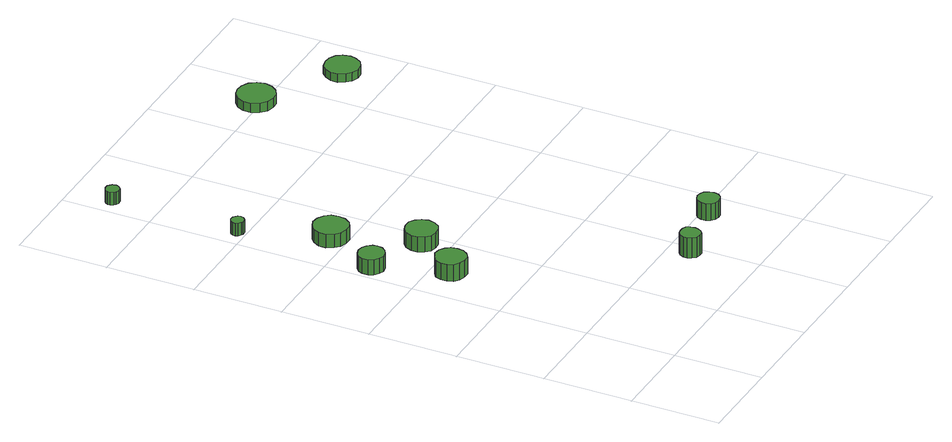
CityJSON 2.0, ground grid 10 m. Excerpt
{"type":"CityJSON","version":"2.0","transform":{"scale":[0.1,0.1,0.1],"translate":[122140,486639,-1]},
"CityObjects":{
"tree1":{"type":"SolitaryVegetationObject","attributes":{"function":"something"},"geometry":[{"type":"MultiSurface","lod":"1","boundaries":[[[0,1,2,3,4,5,6,7,8,9,10,11,12,13,14]],[[15,16,17,18,19,20,21,22,23,24,25,26,27,28,29]],[[0,29,28,1]],[[1,28,27,2]],[[2,27,26,3]],[[3,26,25,4]],[[4,25,24,5]],[[5,24,23,6]],[[6,23,22,7]],[[7,22,21,8]],[[8,21,20,9]],[[9,20,19,10]],[[10,19,18,11]],[[11,18,17,12]],[[12,17,16,13]],[[13,16,15,14]],[[14,15,29,0]]]}]},
"tree2":{"type":"SolitaryVegetationObject","attributes":{"function":"something"},"geometry":[{"type":"MultiSurface","lod":"1","boundaries":[[[30,31,32,33,34,35,36,37,38,39,40,41,42,43,44]],[[45,46,47,48,49,50,51,52,53,54,55,56,57,58,59]],[[30,59,58,31]],[[31,58,57,32]],[[32,57,56,33]],[[33,56,55,34]],[[34,55,54,35]],[[35,54,53,36]],[[36,53,52,37]],[[37,52,51,38]],[[38,51,50,39]],[[39,50,49,40]],[[40,49,48,41]],[[41,48,47,42]],[[42,47,46,43]],[[43,46,45,44]],[[44,45,59,30]]]}]},
"tree3":{"type":"SolitaryVegetationObject","attributes":{"function":"something"},"geometry":[{"type":"MultiSurface","lod":"1","boundaries":[[[60,61,62,63,64,65,66,67,68,69,70,71,72,73,74]],[[75,76,77,78,79,80,81,82,83,84,85,86,87,88,89]],[[60,89,88,61]],[[61,88,87,62]],[[62,87,86,63]],[[63,86,85,64]],[[64,85,84,65]],[[65,84,83,66]],[[66,83,82,67]],[[67,82,81,68]],[[68,81,80,69]],[[69,80,79,70]],[[70,79,78,71]],[[71,78,77,72]],[[72,77,76,73]],[[73,76,75,74]],[[74,75,89,60]]]}]},
"tree4":{"type":"SolitaryVegetationObject","attributes":{"function":"something"},"geometry":[{"type":"MultiSurface","lod":"1","boundaries":[[[90,91,92,93,94,95,96,97,98,99,100,101,102,103,104]],[[105,106,107,108,109,110,111,112,113,114,115,116,117,118,119]],[[90,119,118,91]],[[91,118,117,92]],[[92,117,116,93]],[[93,116,115,94]],[[94,115,114,95]],[[95,114,113,96]],[[96,113,112,97]],[[97,112,111,98]],[[98,111,110,99]],[[99,110,109,100]],[[100,109,108,101]],[[101,108,107,102]],[[102,107,106,103]],[[103,106,105,104]],[[104,105,119,90]]]}]},
"tree5":{"type":"SolitaryVegetationObject","attributes":{"function":"something"},"geometry":[{"type":"MultiSurface","lod":"1","boundaries":[[[120,121,122,123,124,125,126,127,128,129,130,131,132,133,134]],[[135,136,137,138,139,140,141,142,143,144,145,146,147,148,149]],[[120,149,148,121]],[[121,148,147,122]],[[122,147,146,123]],[[123,146,145,124]],[[124,145,144,125]],[[125,144,143,126]],[[126,143,142,127]],[[127,142,141,128]],[[128,141,140,129]],[[129,140,139,130]],[[130,139,138,131]],[[131,138,137,132]],[[132,137,136,133]],[[133,136,135,134]],[[134,135,149,120]]]}]},
"tree6":{"type":"SolitaryVegetationObject","attributes":{"function":"something"},"geometry":[{"type":"MultiSurface","lod":"1","boundaries":[[[150,151,152,153,154,155,156,157,158,159,160,161,162,163,164]],[[165,166,167,168,169,170,171,172,173,174,175,176,177,178,179]],[[150,179,178,151]],[[151,178,177,152]],[[152,177,176,153]],[[153,176,175,154]],[[154,175,174,155]],[[155,174,173,156]],[[156,173,172,157]],[[157,172,171,158]],[[158,171,170,159]],[[159,170,169,160]],[[160,169,168,161]],[[161,168,167,162]],[[162,167,166,163]],[[163,166,165,164]],[[164,165,179,150]]]}]},
"tree7":{"type":"SolitaryVegetationObject","attributes":{"function":"something"},"geometry":[{"type":"MultiSurface","lod":"1","boundaries":[[[180,181,182,183,184,185,186,187,188,189,190,191,192,193,194]],[[195,196,197,198,199,200,201,202,203,204,205,206,207,208,209]],[[180,209,208,181]],[[181,208,207,182]],[[182,207,206,183]],[[183,206,205,184]],[[184,205,204,185]],[[185,204,203,186]],[[186,203,202,187]],[[187,202,201,188]],[[188,201,200,189]],[[189,200,199,190]],[[190,199,198,191]],[[191,198,197,192]],[[192,197,196,193]],[[193,196,195,194]],[[194,195,209,180]]]}]},
"tree8":{"type":"SolitaryVegetationObject","attributes":{"function":"something"}},
"tree9":{"type":"SolitaryVegetationObject","attributes":{"function":"something"},"geometry":[{"type":"MultiSurface","lod":"1","boundaries":[[[210,211,212,213,214,215,216,217,218,219,220,221,222,223,224]],[[225,226,227,228,229,230,231,232,233,234,235,236,237,238,239]],[[210,239,238,211]],[[211,238,237,212]],[[212,237,236,213]],[[213,236,235,214]],[[214,235,234,215]],[[215,234,233,216]],[[216,233,232,217]],[[217,232,231,218]],[[218,231,230,219]],[[219,230,229,220]],[[220,229,228,221]],[[221,228,227,222]],[[222,227,226,223]],[[223,226,225,224]],[[224,225,239,210]]]}]},
"tree10":{"type":"SolitaryVegetationObject","attributes":{"function":"something"}},
"tree11":{"type":"SolitaryVegetationObject","attributes":{"function":"something"},"geometry":[{"type":"MultiSurface","lod":"1","boundaries":[[[240,241,242,243,244,245,246,247,248,249,250,251,252,253,254]],[[255,256,257,258,259,260,261,262,263,264,265,266,267,268,269]],[[240,269,268,241]],[[241,268,267,242]],[[242,267,266,243]],[[243,266,265,244]],[[244,265,264,245]],[[245,264,263,246]],[[246,263,262,247]],[[247,262,261,248]],[[248,261,260,249]],[[249,260,259,250]],[[250,259,258,251]],[[251,258,257,252]],[[252,257,256,253]],[[253,256,255,254]],[[254,255,269,240]]]}]},
"tree12":{"type":"SolitaryVegetationObject","attributes":{"function":"something"},"geometry":[{"type":"MultiSurface","lod":"1","boundaries":[[[270,271,272,273,274,275,276,277,278,279,280,281,282,283,284]],[[285,286,287,288,289,290,291,292,293,294,295,296,297,298,299]],[[270,299,298,271]],[[271,298,297,272]],[[272,297,296,273]],[[273,296,295,274]],[[274,295,294,275]],[[275,294,293,276]],[[276,293,292,277]],[[277,292,291,278]],[[278,291,290,279]],[[279,290,289,280]],[[280,289,288,281]],[[281,288,287,282]],[[282,287,286,283]],[[283,286,285,284]],[[284,285,299,270]]]}]},
"tree13":{"type":"SolitaryVegetationObject","attributes":{"function":"something"}}
},
"vertices":[
[32,355,27],[31,360,27],[27,365,27],[22,368,27],[16,369,27],[10,367,27],[5,363,27],[3,358,27],[3,351,27],[5,346,27],[10,342,27],[16,340,27],[22,341,27],[27,344,27],[31,349,27],[31,349,9],[27,344,9],[22,341,9],[16,340,9],[10,342,9],[5,346,9],[3,351,9],[3,358,9],[5,363,9],[10,367,9],[16,369,9],[22,368,9],[27,365,9],[31,360,9],[32,355,9],
[62,278,28],[61,285,28],[57,290,28],[51,294,28],[44,295,28],[37,292,28],[31,288,28],[29,281,28],[29,274,28],[31,267,28],[37,263,28],[44,261,28],[51,261,28],[57,265,28],[61,271,28],[61,271,8],[57,265,8],[51,261,8],[44,261,8],[37,263,8],[31,267,8],[29,274,8],[29,281,8],[31,288,8],[37,292,8],[44,295,8],[51,294,8],[57,290,8],[61,285,8],[62,278,8],
[26,508,25],[25,511,25],[23,513,25],[21,515,25],[17,515,25],[15,514,25],[12,512,25],[11,510,25],[11,507,25],[12,504,25],[15,502,25],[17,501,25],[21,501,25],[23,503,25],[25,505,25],[25,505,10],[23,503,10],[21,501,10],[17,501,10],[15,502,10],[12,504,10],[11,507,10],[11,510,10],[12,512,10],[15,514,10],[17,515,10],[21,515,10],[23,513,10],[25,511,10],[26,508,10],
[70,418,25],[69,426,25],[64,432,25],[57,436,25],[49,437,25],[41,434,25],[36,429,25],[32,422,25],[32,414,25],[36,406,25],[41,401,25],[49,399,25],[57,399,25],[64,403,25],[69,410,25],[69,410,9],[64,403,9],[57,399,9],[49,399,9],[41,401,9],[36,406,9],[32,414,9],[32,422,9],[36,429,9],[41,434,9],[49,437,9],[57,436,9],[64,432,9],[69,426,9],[70,418,9],
[101,330,27],[99,337,27],[95,343,27],[89,347,27],[81,347,27],[74,345,27],[69,340,27],[66,333,27],[66,326,27],[69,319,27],[74,314,27],[81,312,27],[89,313,27],[95,316,27],[99,322,27],[99,322,9],[95,316,9],[89,313,9],[81,312,9],[74,314,9],[69,319,9],[66,326,9],[66,333,9],[69,340,9],[74,345,9],[81,347,9],[89,347,9],[95,343,9],[99,337,9],[101,330,9],
[25,650,25],[24,654,25],[22,656,25],[20,658,25],[16,658,25],[13,657,25],[11,655,25],[9,652,25],[9,649,25],[11,646,25],[13,644,25],[16,643,25],[20,643,25],[22,645,25],[24,647,25],[24,647,10],[22,645,10],[20,643,10],[16,643,10],[13,644,10],[11,646,10],[9,649,10],[9,652,10],[11,655,10],[13,657,10],[16,658,10],[20,658,10],[22,656,10],[24,654,10],[25,650,10],
[202,75,31],[201,80,31],[199,84,31],[195,86,31],[190,86,31],[185,85,31],[182,82,31],[180,78,31],[180,73,31],[182,69,31],[185,65,31],[190,64,31],[195,64,31],[199,67,31],[201,71,31],[201,71,7],[199,67,7],[195,64,7],[190,64,7],[185,65,7],[182,69,7],[180,73,7],[180,78,7],[182,82,7],[185,85,7],[190,86,7],[195,86,7],[199,84,7],[201,80,7],[202,75,7],
[279,91,27],[278,96,27],[275,101,27],[271,103,27],[266,104,27],[261,102,27],[257,99,27],[255,94,27],[255,89,27],[257,84,27],[261,81,27],[266,79,27],[271,80,27],[275,82,27],[278,86,27],[278,86,7],[275,82,7],[271,80,7],[266,79,7],[261,81,7],[257,84,7],[255,89,7],[255,94,7],[257,99,7],[261,102,7],[266,104,7],[271,103,7],[275,101,7],[278,96,7],[279,91,7],
[279,604,21],[277,613,21],[272,620,21],[264,624,21],[256,625,21],[248,623,21],[241,617,21],[237,609,21],[237,600,21],[241,592,21],[248,586,21],[256,584,21],[264,584,21],[272,589,21],[277,596,21],[277,596,10],[272,589,10],[264,584,10],[256,584,10],[248,586,10],[241,592,10],[237,600,10],[237,609,10],[241,617,10],[248,623,10],[256,625,10],[264,624,10],[272,620,10],[277,613,10],[279,604,10],
[368,550,20],[366,558,20],[362,564,20],[355,568,20],[347,569,20],[339,567,20],[334,562,20],[330,554,20],[330,546,20],[334,539,20],[339,534,20],[347,531,20],[355,532,20],[362,536,20],[366,543,20],[366,543,10],[362,536,10],[355,532,10],[347,531,10],[339,534,10],[334,539,10],[330,546,10],[330,554,10],[334,562,10],[339,567,10],[347,569,10],[355,568,10],[362,564,10],[366,558,10],[368,550,10]
]}
